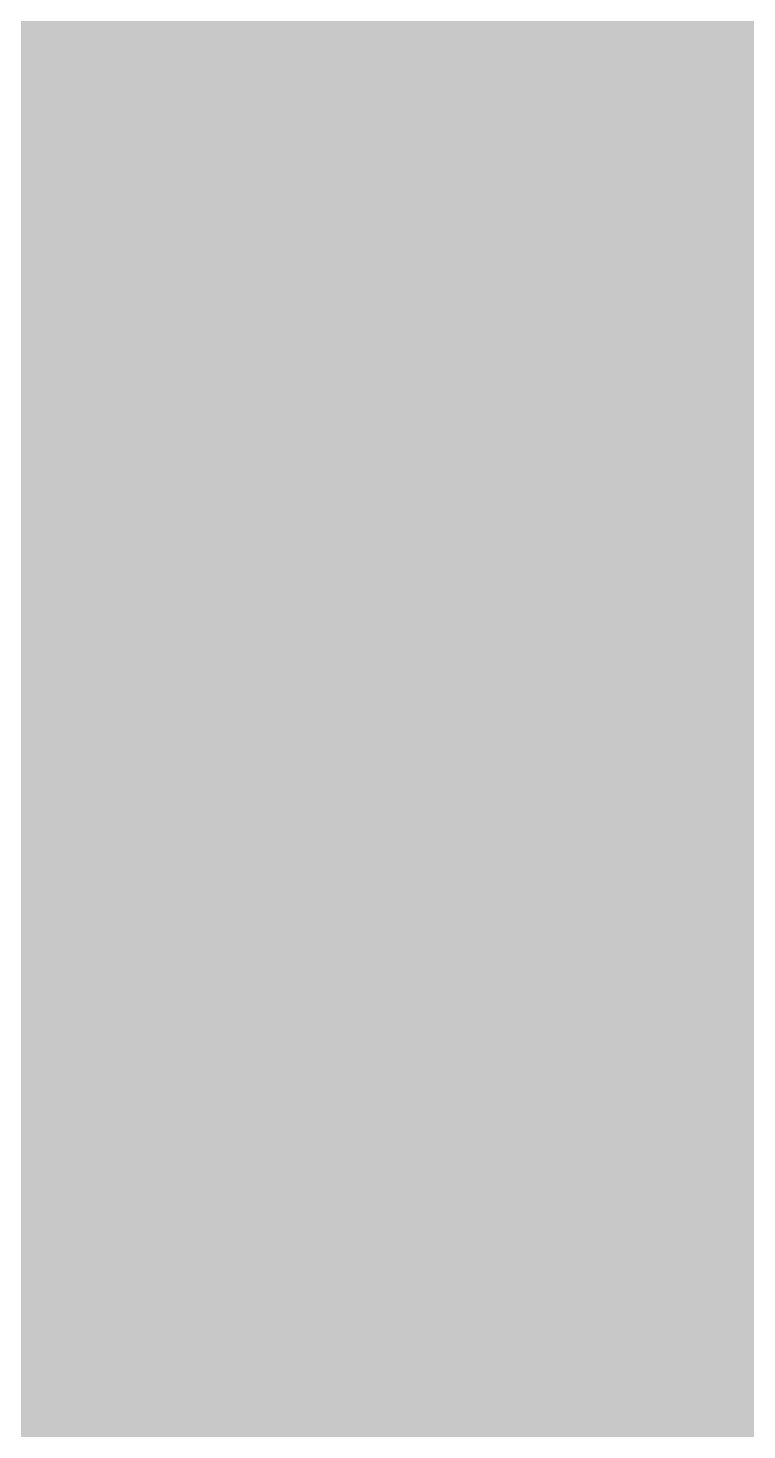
# Model space of a CAD drawing. Header units: millimetres. Extents: x 92 to 588, y 96 to 434.
# Drawn here: x 439.35 to 453.34, y 295.56 to 322.84 of the extents above; entities that cross this region are included whole.
import ezdxf

# ---------------------------------------------------------------- set-up
doc = ezdxf.new("R2010")
doc.units = ezdxf.units.MM
doc.layers.add('H', color=7, linetype='Continuous')
doc.layers.add('P', color=7, linetype='Continuous')

msp = doc.modelspace()

# ---------------------------------------------------------------- hatches: boundary and pattern name
at = {"layer": 'H', "linetype": 'Continuous'}
for points in [[(291.162, 223.903), (291.162, 433.788), (588.166, 433.788), (588.166, 223.903), (291.162, 223.903)], [(442.68, 320.723), (441.675, 321.728), (442.68, 322.716), (443.685, 321.728), (442.68, 320.723)], [(439.346, 319.329), (439.276, 319.329), (439.205, 319.347), (439.135, 319.364), (439.135, 319.682), (439.205, 319.664), (439.276, 319.647), (439.382, 319.629), (439.47, 319.629), (439.558, 319.629), (439.699, 319.647), (439.84, 319.699), (439.946, 319.788), (439.999, 319.841), (440.052, 319.893), (440.122, 320.035), (440.175, 320.193), (440.211, 320.387), (440.228, 320.493), (440.122, 320.67), (440.228, 320.723), (440.228, 320.793), (440.228, 320.846), (440.228, 321.022), (440.211, 321.234), (440.175, 321.322), (440.158, 321.41), (440.087, 321.534), (440.052, 321.587), (440.017, 321.622), (439.928, 321.675), (439.893, 321.693), (439.823, 321.728), (439.717, 321.728), (439.629, 321.71), (439.487, 321.675), (439.417, 321.604), (439.382, 321.569), (439.346, 321.534), (439.311, 321.446), (439.258, 321.269), (439.258, 321.128), (439.258, 321.058), (439.276, 320.917), (439.293, 320.864), (439.329, 320.811), (439.382, 320.723), (439.435, 320.687), (439.47, 320.652), (439.54, 320.617), (439.576, 320.599), (439.664, 320.599), (439.77, 320.581), (439.875, 320.599), (439.999, 320.634), (440.122, 320.67), (440.228, 320.493), (440.087, 320.405), (439.964, 320.352), (439.893, 320.334), (439.752, 320.299), (439.681, 320.299), (439.54, 320.317), (439.417, 320.334), (439.364, 320.352), (439.24, 320.423), (439.188, 320.458), (439.117, 320.511), (439.011, 320.652), (438.976, 320.723), (438.941, 320.811), (438.905, 321.005), (438.905, 321.111), (438.905, 321.216), (438.941, 321.393), (438.976, 321.481), (439.011, 321.569), (439.099, 321.71), (439.152, 321.763), (439.205, 321.816), (439.329, 321.904), (439.417, 321.94), (439.487, 321.975), (439.646, 322.01), (439.805, 322.01), (439.981, 321.975), (440.052, 321.94), (440.122, 321.922), (440.246, 321.834), (440.299, 321.781), (440.369, 321.693), (440.475, 321.516), (440.51, 321.41), (440.546, 321.287), (440.581, 320.987), (440.581, 320.811), (440.581, 320.652), (440.546, 320.352), (440.51, 320.211), (440.475, 320.07), (440.369, 319.841), (440.299, 319.735), (440.211, 319.647), (440.034, 319.488), (439.946, 319.435), (439.823, 319.382), (439.576, 319.329), (439.417, 319.329), (439.346, 319.329)], [(441.604, 319.311), (441.428, 319.347), (441.357, 319.364), (441.269, 319.4), (441.145, 319.488), (441.093, 319.541), (441.04, 319.594), (440.951, 319.717), (440.916, 319.788), (440.899, 319.858), (440.863, 319.999), (440.863, 320.088), (440.863, 320.193), (440.916, 320.387), (440.969, 320.476), (441.04, 320.564), (441.198, 320.705), (441.304, 320.758), (441.445, 320.617), (441.322, 320.493), (441.287, 320.423), (441.251, 320.352), (441.216, 320.193), (441.216, 320.105), (441.216, 319.999), (441.287, 319.805), (441.357, 319.717), (441.428, 319.647), (441.604, 319.576), (441.71, 319.576), (441.816, 319.576), (441.992, 319.647), (442.063, 319.699), (442.116, 319.77), (442.186, 319.946), (442.186, 320.052), (442.186, 320.14), (442.151, 320.264), (442.133, 320.317), (442.098, 320.352), (441.975, 320.458), (441.886, 320.511), (441.816, 320.546), (441.728, 320.581), (441.622, 320.617), (441.516, 320.67), (441.445, 320.617), (441.304, 320.758), (441.216, 320.811), (441.075, 320.934), (441.022, 321.005), (440.969, 321.075), (440.934, 321.234), (440.934, 321.34), (440.934, 321.41), (440.951, 321.534), (441.004, 321.657), (441.093, 321.763), (441.145, 321.816), (441.198, 321.869), (441.322, 321.94), (441.463, 321.993), (441.622, 322.01), (441.798, 322.01), (441.957, 321.993), (442.098, 321.94), (442.221, 321.869), (442.274, 321.834), (442.327, 321.781), (442.398, 321.675), (442.451, 321.552), (442.486, 321.428), (442.486, 321.358), (442.486, 321.269), (442.433, 321.093), (442.38, 321.022), (442.327, 320.934), (442.186, 320.793), (442.08, 320.74), (441.957, 320.899), (442.063, 321.005), (442.08, 321.075), (442.116, 321.128), (442.133, 321.269), (442.133, 321.358), (442.133, 321.446), (442.08, 321.587), (442.027, 321.64), (441.992, 321.675), (441.922, 321.71), (441.798, 321.763), (441.71, 321.763), (441.604, 321.763), (441.463, 321.71), (441.392, 321.657), (441.357, 321.622), (441.322, 321.569), (441.269, 321.463), (441.269, 321.375), (441.269, 321.305), (441.304, 321.199), (441.34, 321.163), (441.375, 321.111), (441.463, 321.04), (441.516, 321.005), (441.675, 320.917), (441.798, 320.864), (441.886, 320.828), (441.957, 320.899), (442.08, 320.74), (442.204, 320.687), (442.363, 320.546), (442.433, 320.476), (442.486, 320.405), (442.539, 320.211), (442.539, 320.088), (442.539, 320.017), (442.521, 319.858), (442.451, 319.717), (442.363, 319.594), (442.31, 319.541), (442.239, 319.488), (442.116, 319.4), (441.957, 319.347), (441.798, 319.311), (441.604, 319.311)], [(445.643, 319.382), (444.638, 320.387), (445.643, 321.393), (446.649, 320.387), (445.643, 319.382)], [(438.747, 316.119), (437.759, 317.124), (438.747, 318.13), (439.752, 317.124), (438.747, 316.119)], [(438.852, 316.26), (437.847, 317.265), (438.852, 318.253), (439.858, 317.265), (438.852, 316.26)], [(447.284, 314.955), (447.125, 314.99), (447.055, 315.025), (446.984, 315.043), (446.86, 315.131), (446.808, 315.202), (446.737, 315.272), (446.631, 315.448), (446.596, 315.572), (446.561, 315.695), (446.525, 315.978), (446.525, 316.154), (446.525, 316.313), (446.561, 316.613), (446.596, 316.754), (446.631, 316.895), (446.737, 317.124), (446.808, 317.23), (446.878, 317.318), (447.055, 317.477), (447.16, 317.53), (447.284, 317.583), (447.531, 317.636), (447.672, 317.653), (447.76, 317.653), (447.831, 317.636), (447.919, 317.636), (447.972, 317.618), (447.972, 317.283), (447.901, 317.301), (447.813, 317.318), (447.725, 317.353), (447.637, 317.353), (447.548, 317.353), (447.407, 317.318), (447.266, 317.265), (447.16, 317.177), (447.107, 317.124), (447.055, 317.071), (446.984, 316.93), (446.931, 316.771), (446.878, 316.595), (446.878, 316.489), (446.984, 316.295), (446.878, 316.242), (446.878, 316.207), (446.86, 316.172), (446.86, 315.942), (446.896, 315.731), (446.913, 315.643), (446.949, 315.554), (447.019, 315.431), (447.055, 315.396), (447.125, 315.325), (447.196, 315.272), (447.284, 315.254), (447.372, 315.237), (447.478, 315.254), (447.601, 315.307), (447.672, 315.36), (447.707, 315.396), (447.742, 315.431), (447.795, 315.519), (447.831, 315.695), (447.848, 315.837), (447.848, 315.925), (447.813, 316.048), (447.778, 316.154), (447.707, 316.242), (447.672, 316.295), (447.637, 316.313), (447.548, 316.348), (447.513, 316.366), (447.425, 316.383), (447.337, 316.383), (447.213, 316.366), (447.107, 316.348), (446.984, 316.295), (446.878, 316.489), (447.002, 316.56), (447.125, 316.613), (447.196, 316.648), (447.337, 316.666), (447.407, 316.666), (447.548, 316.666), (447.672, 316.63), (447.725, 316.613), (447.848, 316.56), (447.919, 316.507), (447.989, 316.454), (448.095, 316.313), (448.13, 316.242), (448.148, 316.154), (448.183, 315.96), (448.201, 315.854), (448.183, 315.748), (448.166, 315.572), (448.13, 315.484), (448.095, 315.396), (448.007, 315.254), (447.954, 315.202), (447.884, 315.149), (447.76, 315.06), (447.69, 315.025), (447.619, 314.99), (447.46, 314.955), (447.284, 314.955)], [(448.871, 314.972), (448.801, 314.972), (448.73, 314.99), (448.66, 315.008), (448.66, 315.325), (448.73, 315.307), (448.801, 315.29), (448.907, 315.272), (448.995, 315.254), (449.083, 315.272), (449.224, 315.29), (449.365, 315.343), (449.489, 315.431), (449.524, 315.484), (449.577, 315.537), (449.647, 315.678), (449.718, 315.837), (449.736, 316.031), (449.753, 316.119), (449.647, 316.313), (449.753, 316.366), (449.753, 316.436), (449.753, 316.489), (449.753, 316.542), (449.753, 316.666), (449.736, 316.877), (449.718, 316.965), (449.683, 317.054), (449.612, 317.177), (449.577, 317.23), (449.542, 317.265), (449.471, 317.318), (449.418, 317.336), (449.348, 317.371), (449.259, 317.371), (449.154, 317.353), (449.012, 317.301), (448.942, 317.248), (448.907, 317.212), (448.889, 317.177), (448.836, 317.089), (448.783, 316.913), (448.783, 316.771), (448.783, 316.701), (448.801, 316.56), (448.818, 316.507), (448.854, 316.454), (448.924, 316.366), (448.96, 316.313), (448.995, 316.295), (449.065, 316.26), (449.118, 316.242), (449.189, 316.242), (449.295, 316.225), (449.4, 316.242), (449.524, 316.278), (449.647, 316.313), (449.753, 316.119), (449.612, 316.048), (449.489, 315.995), (449.418, 315.978), (449.295, 315.942), (449.206, 315.942), (449.083, 315.96), (448.96, 315.978), (448.889, 315.995), (448.765, 316.048), (448.713, 316.101), (448.642, 316.154), (448.536, 316.295), (448.501, 316.366), (448.466, 316.454), (448.43, 316.648), (448.43, 316.754), (448.43, 316.86), (448.466, 317.036), (448.501, 317.124), (448.536, 317.195), (448.624, 317.353), (448.677, 317.406), (448.73, 317.459), (448.871, 317.548), (448.942, 317.583), (449.012, 317.618), (449.171, 317.653), (449.259, 317.653), (449.348, 317.653), (449.506, 317.618), (449.577, 317.583), (449.647, 317.565), (449.771, 317.477), (449.824, 317.424), (449.894, 317.336), (450, 317.159), (450.035, 317.036), (450.071, 316.93), (450.106, 316.63), (450.106, 316.454), (450.106, 316.295), (450.071, 315.995), (450.035, 315.854), (450, 315.713), (449.894, 315.484), (449.824, 315.378), (449.753, 315.272), (449.577, 315.131), (449.471, 315.078), (449.365, 315.025), (449.101, 314.972), (448.942, 314.972), (448.871, 314.972)], [(451.694, 315.008), (452.875, 317.301), (451.535, 317.301), (451.535, 317.6), (453.175, 317.6), (453.175, 317.212), (452.064, 315.008), (451.694, 315.008)], [(439.011, 314.584), (439.011, 317.177), (439.664, 317.177), (439.77, 317.159), (439.964, 317.142), (440.052, 317.124), (440.122, 317.107), (440.281, 317.054), (440.334, 317.001), (440.405, 316.948), (440.51, 316.824), (440.563, 316.754), (440.599, 316.683), (440.634, 316.489), (440.652, 316.383), (440.634, 316.313), (440.616, 316.154), (440.581, 316.066), (440.546, 315.995), (440.475, 315.872), (440.422, 315.819), (440.352, 315.748), (440.193, 315.66), (440.105, 315.607), (440.017, 315.59), (439.787, 315.554), (439.646, 315.554), (439.364, 315.554), (439.364, 315.837), (439.593, 315.837), (439.787, 315.854), (439.928, 315.872), (439.981, 315.889), (440.105, 315.96), (440.14, 315.995), (440.175, 316.031), (440.228, 316.119), (440.246, 316.172), (440.281, 316.26), (440.281, 316.383), (440.281, 316.454), (440.264, 316.56), (440.246, 316.613), (440.211, 316.666), (440.14, 316.736), (440.105, 316.771), (440.017, 316.824), (439.911, 316.86), (439.787, 316.877), (439.646, 316.877), (439.364, 316.877), (439.364, 315.837), (439.364, 315.554), (439.364, 314.584), (439.011, 314.584)], [(440.881, 314.584), (440.881, 314.955), (441.057, 315.113), (441.216, 315.254), (441.357, 315.413), (441.516, 315.572), (441.657, 315.731), (441.851, 315.995), (441.904, 316.083), (441.957, 316.189), (442.01, 316.383), (442.027, 316.489), (442.01, 316.595), (441.992, 316.683), (441.975, 316.718), (441.922, 316.789), (441.886, 316.824), (441.833, 316.86), (441.745, 316.895), (441.675, 316.913), (441.569, 316.93), (441.481, 316.913), (441.392, 316.895), (441.304, 316.877), (441.216, 316.842), (441.128, 316.807), (441.075, 316.771), (441.004, 316.736), (440.951, 316.701), (440.934, 317.071), (441.057, 317.124), (441.234, 317.177), (441.34, 317.195), (441.516, 317.212), (441.604, 317.23), (441.692, 317.212), (441.851, 317.195), (441.992, 317.142), (442.116, 317.071), (442.169, 317.036), (442.221, 316.983), (442.292, 316.877), (442.345, 316.736), (442.363, 316.595), (442.38, 316.507), (442.363, 316.366), (442.345, 316.225), (442.292, 316.101), (442.239, 315.995), (442.169, 315.889), (442.08, 315.766), (441.992, 315.66), (441.886, 315.554), (441.728, 315.378), (441.534, 315.184), (441.34, 315.008), (441.216, 314.884), (442.486, 314.884), (442.486, 314.584), (440.881, 314.584)], [(445.185, 314.531), (445.061, 314.549), (444.832, 314.584), (444.726, 314.619), (444.62, 314.672), (444.426, 314.796), (444.356, 314.884), (444.285, 314.972), (444.162, 315.166), (444.109, 315.29), (444.074, 315.431), (444.038, 315.713), (444.021, 315.872), (444.038, 316.031), (444.074, 316.313), (444.109, 316.436), (444.162, 316.56), (444.268, 316.771), (444.356, 316.86), (444.426, 316.948), (444.62, 317.071), (444.709, 317.124), (444.832, 317.159), (445.061, 317.212), (445.185, 317.212), (445.308, 317.212), (445.432, 317.195), (445.538, 317.177), (445.643, 317.142), (445.732, 317.124), (445.82, 317.089), (445.908, 317.036), (445.996, 317.001), (445.996, 316.577), (445.908, 316.63), (445.837, 316.683), (445.767, 316.736), (445.679, 316.807), (445.573, 316.842), (445.449, 316.895), (445.326, 316.913), (445.185, 316.93), (445.097, 316.913), (444.955, 316.877), (444.867, 316.86), (444.797, 316.824), (444.673, 316.718), (444.62, 316.648), (444.567, 316.595), (444.479, 316.419), (444.444, 316.33), (444.409, 316.225), (444.391, 315.995), (444.391, 315.872), (444.391, 315.748), (444.426, 315.519), (444.444, 315.413), (444.479, 315.325), (444.567, 315.166), (444.62, 315.096), (444.673, 315.025), (444.814, 314.937), (444.885, 314.902), (444.955, 314.866), (445.097, 314.831), (445.185, 314.831), (445.326, 314.849), (445.467, 314.866), (445.59, 314.919), (445.696, 314.955), (445.785, 315.025), (445.855, 315.078), (445.926, 315.131), (445.961, 315.166), (445.996, 314.761), (445.908, 314.725), (445.82, 314.69), (445.749, 314.655), (445.643, 314.619), (445.538, 314.584), (445.432, 314.549), (445.326, 314.549), (445.185, 314.531)], [(442.804, 315.554), (442.804, 315.872), (443.774, 315.872), (443.774, 315.554), (442.804, 315.554)], [(450.6, 315.008), (450.6, 315.501), (451.006, 315.501), (451.006, 315.008), (450.6, 315.008)], [(451.57, 313.12), (450.582, 314.126), (451.57, 315.131), (452.575, 314.126), (451.57, 313.12)], [(450.582, 310.968), (449.577, 311.956), (450.582, 312.961), (451.57, 311.956), (450.582, 310.968)], [(441.71, 306.647), (441.71, 306.947), (441.78, 306.947), (441.904, 306.982), (441.939, 307.017), (441.992, 307.052), (442.063, 307.141), (442.098, 307.211), (442.116, 307.282), (442.151, 307.44), (442.169, 307.529), (442.186, 307.74), (442.186, 308.005), (442.186, 308.252), (442.169, 308.463), (442.151, 308.552), (442.116, 308.728), (442.08, 308.781), (442.063, 308.852), (441.992, 308.957), (441.939, 308.993), (441.904, 309.028), (441.78, 309.046), (441.71, 309.063), (441.639, 309.046), (441.516, 309.028), (441.463, 308.993), (441.428, 308.957), (441.357, 308.852), (441.322, 308.781), (441.304, 308.71), (441.269, 308.552), (441.251, 308.446), (441.234, 308.234), (441.234, 308.005), (441.234, 307.74), (441.251, 307.546), (441.269, 307.458), (441.304, 307.299), (441.322, 307.211), (441.357, 307.158), (441.428, 307.052), (441.463, 307.017), (441.516, 306.982), (441.639, 306.947), (441.71, 306.947), (441.71, 306.647), (441.604, 306.664), (441.428, 306.7), (441.269, 306.788), (441.128, 306.911), (441.075, 306.982), (441.04, 307.07), (440.951, 307.282), (440.916, 307.529), (440.881, 307.828), (440.881, 308.005), (440.881, 308.164), (440.916, 308.463), (440.969, 308.728), (441.04, 308.94), (441.093, 309.028), (441.145, 309.098), (441.269, 309.222), (441.428, 309.293), (441.604, 309.345), (441.71, 309.345), (441.816, 309.345), (441.992, 309.293), (442.151, 309.222), (442.274, 309.081), (442.327, 309.01), (442.38, 308.922), (442.451, 308.71), (442.504, 308.463), (442.539, 308.164), (442.539, 308.005), (442.539, 307.828), (442.504, 307.529), (442.451, 307.282), (442.38, 307.07), (442.327, 306.982), (442.274, 306.894), (442.151, 306.77), (441.992, 306.7), (441.816, 306.664), (441.71, 306.647)], [(444.356, 306.664), (444.268, 306.664), (444.197, 306.682), (444.126, 306.7), (444.126, 307.017), (444.197, 306.999), (444.285, 306.982), (444.373, 306.964), (444.462, 306.964), (444.55, 306.964), (444.709, 306.982), (444.832, 307.035), (444.955, 307.123), (445.008, 307.176), (445.044, 307.229), (445.114, 307.37), (445.185, 307.529), (445.22, 307.723), (445.22, 307.811), (445.114, 308.005), (445.22, 308.058), (445.22, 308.128), (445.22, 308.358), (445.202, 308.569), (445.185, 308.658), (445.15, 308.746), (445.079, 308.869), (445.044, 308.922), (445.008, 308.957), (444.938, 309.01), (444.885, 309.028), (444.814, 309.063), (444.726, 309.063), (444.62, 309.046), (444.479, 309.01), (444.409, 308.94), (444.373, 308.904), (444.356, 308.869), (444.303, 308.781), (444.25, 308.605), (444.25, 308.463), (444.25, 308.393), (444.268, 308.252), (444.303, 308.199), (444.32, 308.146), (444.391, 308.058), (444.426, 308.023), (444.462, 307.987), (444.532, 307.952), (444.585, 307.934), (444.673, 307.934), (444.761, 307.917), (444.867, 307.934), (444.991, 307.97), (445.114, 308.005), (445.22, 307.811), (445.079, 307.74), (444.955, 307.687), (444.885, 307.67), (444.761, 307.634), (444.673, 307.634), (444.55, 307.652), (444.426, 307.67), (444.356, 307.687), (444.25, 307.758), (444.179, 307.793), (444.109, 307.846), (444.003, 307.987), (443.968, 308.058), (443.932, 308.146), (443.897, 308.34), (443.897, 308.446), (443.897, 308.552), (443.932, 308.728), (443.968, 308.816), (444.003, 308.904), (444.091, 309.046), (444.144, 309.098), (444.197, 309.151), (444.338, 309.24), (444.479, 309.31), (444.638, 309.345), (444.814, 309.345), (444.973, 309.31), (445.044, 309.275), (445.114, 309.257), (445.238, 309.169), (445.291, 309.116), (445.361, 309.028), (445.467, 308.852), (445.502, 308.746), (445.538, 308.622), (445.573, 308.322), (445.573, 308.146), (445.573, 307.987), (445.538, 307.687), (445.502, 307.546), (445.467, 307.405), (445.361, 307.176), (445.291, 307.07), (445.22, 306.982), (445.044, 306.823), (444.938, 306.77), (444.832, 306.717), (444.567, 306.664), (444.426, 306.664), (444.356, 306.664)], [(446.737, 306.647), (446.649, 306.664), (446.49, 306.682), (446.42, 306.717), (446.349, 306.753), (446.225, 306.841), (446.155, 306.894), (446.102, 306.964), (445.996, 307.158), (445.961, 307.264), (445.926, 307.388), (445.89, 307.67), (445.873, 307.846), (445.873, 308.005), (445.908, 308.305), (445.943, 308.446), (445.979, 308.587), (446.084, 308.816), (446.155, 308.922), (446.243, 309.01), (446.42, 309.169), (446.525, 309.222), (446.631, 309.275), (446.896, 309.328), (447.037, 309.345), (447.125, 309.345), (447.196, 309.328), (447.266, 309.328), (447.337, 309.31), (447.337, 308.975), (447.266, 308.993), (447.178, 309.028), (447.09, 309.046), (446.984, 309.046), (446.913, 309.046), (446.772, 309.01), (446.631, 308.957), (446.525, 308.869), (446.472, 308.816), (446.42, 308.763), (446.349, 308.64), (446.278, 308.463), (446.243, 308.287), (446.243, 308.181), (446.349, 307.987), (446.243, 307.934), (446.225, 307.899), (446.225, 307.864), (446.225, 307.634), (446.261, 307.423), (446.278, 307.335), (446.314, 307.246), (446.367, 307.123), (446.42, 307.088), (446.49, 307.017), (446.561, 306.964), (446.649, 306.947), (446.737, 306.929), (446.843, 306.947), (446.966, 306.999), (447.037, 307.052), (447.072, 307.088), (447.107, 307.123), (447.16, 307.211), (447.196, 307.388), (447.196, 307.529), (447.196, 307.617), (447.178, 307.74), (447.16, 307.793), (447.143, 307.846), (447.072, 307.952), (447.019, 307.987), (446.984, 308.005), (446.913, 308.04), (446.878, 308.058), (446.79, 308.075), (446.702, 308.075), (446.578, 308.075), (446.455, 308.04), (446.349, 307.987), (446.243, 308.181), (446.367, 308.252), (446.49, 308.305), (446.561, 308.34), (446.702, 308.358), (446.772, 308.358), (446.913, 308.358), (447.037, 308.322), (447.09, 308.305), (447.213, 308.252), (447.266, 308.199), (447.337, 308.146), (447.443, 308.005), (447.478, 307.934), (447.513, 307.846), (447.548, 307.652), (447.548, 307.546), (447.548, 307.44), (447.513, 307.264), (447.495, 307.176), (447.46, 307.088), (447.372, 306.947), (447.319, 306.894), (447.249, 306.841), (447.125, 306.753), (447.055, 306.717), (446.984, 306.682), (446.825, 306.664), (446.737, 306.647)], [(439.117, 306.7), (440.299, 308.993), (438.958, 308.993), (438.958, 309.293), (440.599, 309.293), (440.599, 308.904), (439.487, 306.7), (439.117, 306.7)], [(447.672, 305.906), (446.684, 306.894), (447.672, 307.899), (448.677, 306.894), (447.672, 305.906)], [(443.015, 306.7), (443.015, 307.193), (443.421, 307.193), (443.421, 306.7), (443.015, 306.7)], [(448.519, 303.207), (447.513, 304.195), (448.519, 305.2), (449.506, 304.195), (448.519, 303.207)], [(441.022, 301.849), (441.022, 304.424), (441.71, 304.424), (441.975, 304.424), (442.133, 304.407), (442.204, 304.407), (442.327, 304.354), (442.398, 304.318), (442.451, 304.283), (442.557, 304.195), (442.592, 304.124), (442.627, 304.071), (442.662, 303.93), (442.662, 303.842), (442.662, 303.754), (442.61, 303.595), (442.557, 303.525), (442.504, 303.454), (442.38, 303.331), (442.292, 303.295), (442.151, 303.454), (442.186, 303.489), (442.257, 303.56), (442.274, 303.595), (442.292, 303.683), (442.31, 303.789), (442.292, 303.877), (442.274, 303.966), (442.257, 303.983), (442.204, 304.054), (442.169, 304.071), (442.08, 304.107), (441.992, 304.124), (441.869, 304.124), (441.692, 304.142), (441.375, 304.142), (441.375, 303.383), (441.763, 303.383), (441.904, 303.383), (441.992, 303.401), (442.08, 303.419), (442.151, 303.454), (442.292, 303.295), (442.415, 303.242), (442.274, 302.995), (442.204, 303.031), (442.133, 303.066), (442.027, 303.084), (441.922, 303.084), (441.375, 303.084), (441.375, 302.131), (441.657, 302.131), (441.869, 302.149), (442.01, 302.166), (442.063, 302.166), (442.186, 302.219), (442.239, 302.255), (442.274, 302.272), (442.345, 302.36), (442.38, 302.396), (442.398, 302.449), (442.415, 302.554), (442.415, 302.625), (442.415, 302.696), (442.398, 302.819), (442.38, 302.854), (442.363, 302.907), (442.274, 302.995), (442.415, 303.242), (442.592, 303.137), (442.645, 303.048), (442.715, 302.96), (442.768, 302.748), (442.786, 302.643), (442.768, 302.537), (442.733, 302.378), (442.715, 302.29), (442.662, 302.219), (442.574, 302.096), (442.504, 302.061), (442.433, 302.008), (442.274, 301.919), (442.204, 301.884), (442.116, 301.867), (441.904, 301.849), (441.763, 301.849), (441.022, 301.849)], [(444.638, 302.537), (443.65, 303.525), (444.638, 304.53), (445.643, 303.525), (444.638, 302.537)], [(448.642, 302.396), (447.637, 303.401), (448.642, 304.407), (449.647, 303.401), (448.642, 302.396)], [(439.646, 302.819), (439.646, 303.137), (440.634, 303.137), (440.634, 302.819), (439.646, 302.819)], [(442.874, 300.808), (441.886, 301.796), (442.874, 302.801), (443.88, 301.796), (442.874, 300.808)], [(444.585, 300.438), (443.58, 301.443), (444.585, 302.431), (445.573, 301.443), (444.585, 300.438)], [(450.547, 299.027), (450.441, 299.027), (450.265, 299.062), (450.194, 299.08), (450.106, 299.115), (449.983, 299.203), (449.93, 299.256), (449.877, 299.309), (449.789, 299.432), (449.753, 299.503), (449.736, 299.573), (449.7, 299.715), (449.7, 299.803), (449.7, 299.909), (449.753, 300.103), (449.806, 300.191), (449.877, 300.279), (450.035, 300.403), (450.141, 300.473), (450.282, 300.332), (450.159, 300.208), (450.124, 300.138), (450.088, 300.067), (450.053, 299.909), (450.053, 299.82), (450.053, 299.715), (450.124, 299.521), (450.194, 299.432), (450.265, 299.362), (450.441, 299.291), (450.547, 299.291), (450.653, 299.291), (450.829, 299.362), (450.9, 299.415), (450.953, 299.485), (451.023, 299.662), (451.023, 299.768), (451.023, 299.856), (450.988, 299.979), (450.97, 300.032), (450.935, 300.067), (450.812, 300.173), (450.723, 300.226), (450.653, 300.244), (450.565, 300.297), (450.459, 300.332), (450.353, 300.385), (450.282, 300.332), (450.141, 300.473), (450.053, 300.526), (449.912, 300.649), (449.859, 300.72), (449.806, 300.791), (449.771, 300.949), (449.771, 301.055), (449.771, 301.126), (449.789, 301.249), (449.841, 301.373), (449.93, 301.478), (449.983, 301.531), (450.035, 301.584), (450.159, 301.655), (450.3, 301.708), (450.459, 301.725), (450.635, 301.725), (450.794, 301.708), (450.935, 301.655), (451.059, 301.584), (451.111, 301.549), (451.164, 301.496), (451.235, 301.39), (451.288, 301.267), (451.323, 301.143), (451.323, 301.073), (451.323, 300.985), (451.27, 300.808), (451.217, 300.72), (451.164, 300.649), (451.023, 300.508), (450.917, 300.455), (450.794, 300.614), (450.9, 300.72), (450.917, 300.791), (450.953, 300.843), (450.97, 300.985), (450.988, 301.073), (450.97, 301.161), (450.917, 301.302), (450.865, 301.355), (450.829, 301.39), (450.759, 301.426), (450.635, 301.478), (450.547, 301.478), (450.441, 301.478), (450.3, 301.426), (450.23, 301.373), (450.194, 301.337), (450.159, 301.284), (450.124, 301.179), (450.106, 301.09), (450.106, 301.02), (450.141, 300.914), (450.177, 300.879), (450.212, 300.826), (450.3, 300.755), (450.353, 300.72), (450.424, 300.685), (450.529, 300.632), (450.635, 300.579), (450.723, 300.544), (450.794, 300.614), (450.917, 300.455), (451.041, 300.403), (451.2, 300.261), (451.27, 300.191), (451.323, 300.12), (451.376, 299.926), (451.376, 299.803), (451.376, 299.732), (451.358, 299.573), (451.288, 299.432), (451.2, 299.309), (451.147, 299.256), (451.076, 299.203), (450.953, 299.115), (450.794, 299.062), (450.635, 299.027), (450.547, 299.027)], [(452.487, 299.027), (452.399, 299.027), (452.223, 299.062), (452.135, 299.08), (452.064, 299.115), (451.923, 299.203), (451.87, 299.256), (451.817, 299.309), (451.729, 299.432), (451.711, 299.503), (451.676, 299.573), (451.641, 299.715), (451.641, 299.803), (451.658, 299.909), (451.711, 300.103), (451.764, 300.191), (451.817, 300.279), (451.976, 300.403), (452.082, 300.473), (452.223, 300.332), (452.117, 300.208), (452.064, 300.138), (452.029, 300.067), (451.993, 299.909), (451.993, 299.82), (451.993, 299.715), (452.064, 299.521), (452.135, 299.432), (452.205, 299.362), (452.381, 299.291), (452.487, 299.291), (452.593, 299.291), (452.77, 299.362), (452.84, 299.415), (452.911, 299.485), (452.964, 299.662), (452.981, 299.768), (452.964, 299.856), (452.946, 299.979), (452.911, 300.032), (452.875, 300.067), (452.752, 300.173), (452.664, 300.226), (452.611, 300.244), (452.523, 300.297), (452.417, 300.332), (452.293, 300.385), (452.223, 300.332), (452.082, 300.473), (451.993, 300.526), (451.852, 300.649), (451.799, 300.72), (451.764, 300.791), (451.711, 300.949), (451.711, 301.055), (451.711, 301.126), (451.746, 301.249), (451.799, 301.373), (451.87, 301.478), (451.923, 301.531), (451.993, 301.584), (452.117, 301.655), (452.258, 301.708), (452.399, 301.725), (452.575, 301.725), (452.734, 301.708), (452.875, 301.655), (452.999, 301.584), (453.052, 301.549), (453.105, 301.496), (453.193, 301.39), (453.246, 301.267), (453.263, 301.143), (453.263, 301.073), (453.263, 300.985), (453.21, 300.808), (453.158, 300.72), (453.105, 300.649), (452.964, 300.508), (452.875, 300.455), (452.734, 300.614), (452.84, 300.72), (452.875, 300.791), (452.893, 300.843), (452.928, 300.985), (452.928, 301.073), (452.928, 301.161), (452.858, 301.302), (452.805, 301.355), (452.787, 301.39), (452.717, 301.426), (452.593, 301.478), (452.487, 301.478), (452.399, 301.478), (452.24, 301.426), (452.17, 301.373), (452.152, 301.337), (452.099, 301.284), (452.064, 301.179), (452.064, 301.09), (452.064, 301.02), (452.082, 300.914), (452.117, 300.879), (452.152, 300.826), (452.24, 300.755), (452.311, 300.72), (452.364, 300.685), (452.47, 300.632), (452.575, 300.579), (452.664, 300.544), (452.734, 300.614), (452.875, 300.455), (452.981, 300.403), (453.158, 300.261), (453.21, 300.191), (453.263, 300.12), (453.334, 299.926), (453.334, 299.803), (453.334, 299.732), (453.299, 299.573), (453.246, 299.432), (453.14, 299.309), (453.087, 299.256), (453.034, 299.203), (452.893, 299.115), (452.752, 299.062), (452.575, 299.027), (452.487, 299.027)], [(444.903, 299.08), (446.084, 301.373), (444.744, 301.373), (444.744, 301.673), (446.384, 301.673), (446.384, 301.284), (445.273, 299.08), (444.903, 299.08)], [(446.913, 299.08), (446.913, 299.344), (447.39, 299.344), (447.39, 301.09), (446.913, 301.09), (446.913, 301.32), (447.037, 301.32), (447.249, 301.355), (447.301, 301.39), (447.337, 301.408), (447.39, 301.461), (447.443, 301.584), (447.443, 301.673), (447.725, 301.673), (447.725, 299.344), (448.183, 299.344), (448.183, 299.08), (446.913, 299.08)], [(443.139, 297.933), (442.151, 298.938), (443.139, 299.944), (444.144, 298.938), (443.139, 297.933)], [(450.547, 297.933), (449.542, 298.938), (450.547, 299.944), (451.535, 298.938), (450.547, 297.933)], [(448.801, 299.08), (448.801, 299.573), (449.224, 299.573), (449.224, 299.08), (448.801, 299.08)], [(441.622, 297.245), (440.616, 298.233), (441.622, 299.238), (442.61, 298.233), (441.622, 297.245)], [(441.41, 294.934), (440.422, 295.94), (441.41, 296.945), (442.415, 295.94), (441.41, 294.934)]]:
    msp.add_hatch(color=7, dxfattribs=at).paths.add_polyline_path(points)

# ---------------------------------------------------------------- linework, layer by layer
at = {"layer": 'P', "color": 7}
for points, const_width in [([(386.147, 388.809), (402.605, 377.784), (408.972, 364.432), (431.25, 326.914), (436.524, 304.601), (443.015, 283.54), (455.01, 253.995), (463.529, 246.11), (472.754, 245.175), (499.971, 263.326)], 0.26), ([(484.255, 250.802), (467.727, 260.662), (452.417, 269.975), (447.372, 285.85), (442.874, 301.796), (438.852, 317.265), (438.782, 327.619), (428.798, 342.577), (421.796, 356.671), (406.203, 383.076)], 0.3), ([(411.53, 374.944), (426.452, 350.268), (442.715, 325.626), (442.68, 321.728), (443.139, 298.938), (454.798, 273.08), (471.361, 258.14)], 0.26), ([(417.033, 308.269), (431.656, 314.196), (433.914, 316.683), (438.852, 317.265), (456.897, 326.49), (465.47, 335.68)], 0.3), ([(487.624, 261.526), (476.829, 271.228), (460.742, 279.253), (451.94, 287.985), (448.519, 304.195), (458.837, 310.069), (466.563, 320.052), (456.897, 326.49)], 0.3), ([(442.715, 325.626), (497.343, 300.438)], 0.66), ([(442.715, 325.626), (497.343, 300.438), (539.306, 297.898), (570.791, 301.038), (581.234, 306.047)], 0.26), ([(442.715, 325.626), (497.343, 300.438)], 0.26), ([(441.675, 321.728), (442.68, 320.723), (443.685, 321.728), (442.68, 322.716), (441.675, 321.728), (441.675, 321.728)], 0.4), ([(444.638, 320.387), (445.643, 319.382), (446.649, 320.387), (445.643, 321.393), (444.638, 320.387), (444.638, 320.387)], 0.4), ([(437.759, 317.124), (438.747, 316.119), (439.752, 317.124), (438.747, 318.13), (437.759, 317.124), (437.759, 317.124)], 0.4), ([(437.847, 317.265), (438.852, 316.26), (439.858, 317.265), (438.852, 318.253), (437.847, 317.265), (437.847, 317.265)], 0.4), ([(450.582, 314.126), (451.57, 313.12), (452.575, 314.126), (451.57, 315.131), (450.582, 314.126), (450.582, 314.126)], 0.4), ([(451.57, 314.126), (471.22, 303.93), (485.878, 298.445)], 0.66), ([(581.234, 297.457), (565.429, 290.701), (533.485, 290.348), (498.278, 294.74), (485.878, 298.445), (471.22, 303.93), (451.57, 314.126)], 0.26), ([(451.57, 314.126), (471.22, 303.93), (485.878, 298.445)], 0.26), ([(449.577, 311.956), (450.582, 310.968), (451.57, 311.956), (450.582, 312.961), (449.577, 311.956), (449.577, 311.956)], 0.4), ([(446.684, 306.894), (447.672, 305.906), (448.677, 306.894), (447.672, 307.899), (446.684, 306.894), (446.684, 306.894)], 0.4), ([(422.29, 296.204), (435.184, 299.609), (442.874, 301.796), (448.519, 304.195), (454.533, 306.135)], 0.3), ([(447.513, 304.195), (448.519, 303.207), (449.506, 304.195), (448.519, 305.2), (447.513, 304.195), (447.513, 304.195)], 0.4), ([(499.971, 263.326), (472.754, 245.175), (463.529, 246.11), (455.01, 253.995), (443.015, 283.54), (436.524, 304.601)], 0.66), ([(499.971, 263.326), (472.754, 245.175), (463.529, 246.11), (455.01, 253.995), (443.015, 283.54), (436.524, 304.601)], 0.26), ([(443.65, 303.525), (444.638, 302.537), (445.643, 303.525), (444.638, 304.53), (443.65, 303.525), (443.65, 303.525)], 0.4), ([(447.637, 303.401), (448.642, 302.396), (449.647, 303.401), (448.642, 304.407), (447.637, 303.401), (447.637, 303.401)], 0.4), ([(448.642, 303.401), (505.898, 288.214), (560.561, 288.249), (581.234, 294.176)], 0.26), ([(488.153, 262.567), (487.148, 265.089), (477.464, 271.457), (448.642, 303.401)], 0.26), ([(441.886, 301.796), (442.874, 300.808), (443.88, 301.796), (442.874, 302.801), (441.886, 301.796), (441.886, 301.796)], 0.4), ([(443.58, 301.443), (444.585, 300.438), (445.573, 301.443), (444.585, 302.431), (443.58, 301.443), (443.58, 301.443)], 0.4), ([(442.151, 298.938), (443.139, 297.933), (444.144, 298.938), (443.139, 299.944), (442.151, 298.938), (442.151, 298.938)], 0.4), ([(449.542, 298.938), (450.547, 297.933), (451.535, 298.938), (450.547, 299.944), (449.542, 298.938), (449.542, 298.938)], 0.4), ([(440.616, 298.233), (441.622, 297.245), (442.61, 298.233), (441.622, 299.238), (440.616, 298.233), (440.616, 298.233)], 0.4), ([(440.422, 295.94), (441.41, 294.934), (442.415, 295.94), (441.41, 296.945), (440.422, 295.94), (440.422, 295.94)], 0.4)]:
    msp.add_lwpolyline(points, dxfattribs=dict(at, const_width=const_width))

doc.saveas('drawing.dxf')
